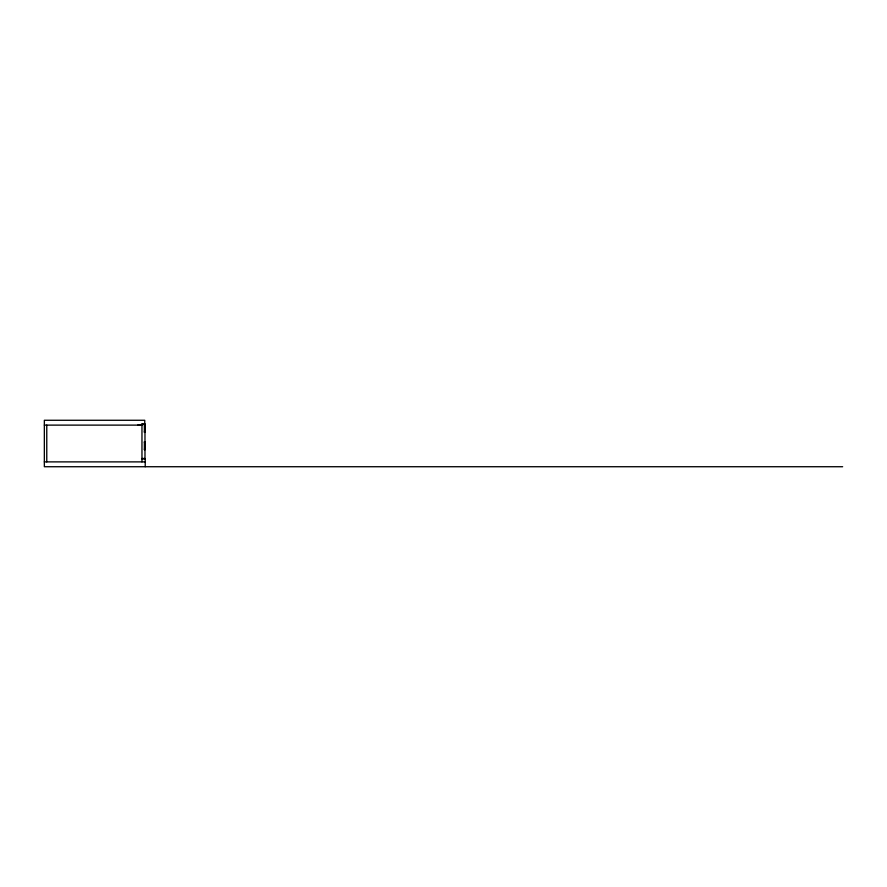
<?xml version="1.0" encoding="UTF-8"?>
<svg xmlns="http://www.w3.org/2000/svg" width="887" height="887" viewBox="0 0 887 887"><rect width="100%" height="100%" fill="white"/><g stroke="black" fill="none" stroke-linecap="round" stroke-linejoin="round"><path stroke-width="1.33" d="M137.729 425.117L144.98 423.908L144.98 458.856M141.964 424.263L144.98 424.263M144.381 424.873L144.98 424.873M44.35 425.117L141.964 425.117M144.381 431.769L144.98 431.769M144.98 432.368L144.381 432.368L144.381 424.263M144.98 441.682L144.381 441.682L144.381 449.787L144.98 449.787M144.381 442.291L144.98 442.291M144.381 449.188L144.98 449.188M141.964 458.501L144.98 458.501M141.964 458.856L145.224 458.856L145.224 466.728M44.35 461.883L145.224 461.883M842.65 466.728L44.35 466.728L44.35 420.272L144.747 420.272L144.747 423.908M144.681 424.873L144.681 431.769M144.681 442.291L144.681 449.188M141.964 423.908L141.964 461.883M46.767 425.117L46.767 461.883"/></g></svg>
